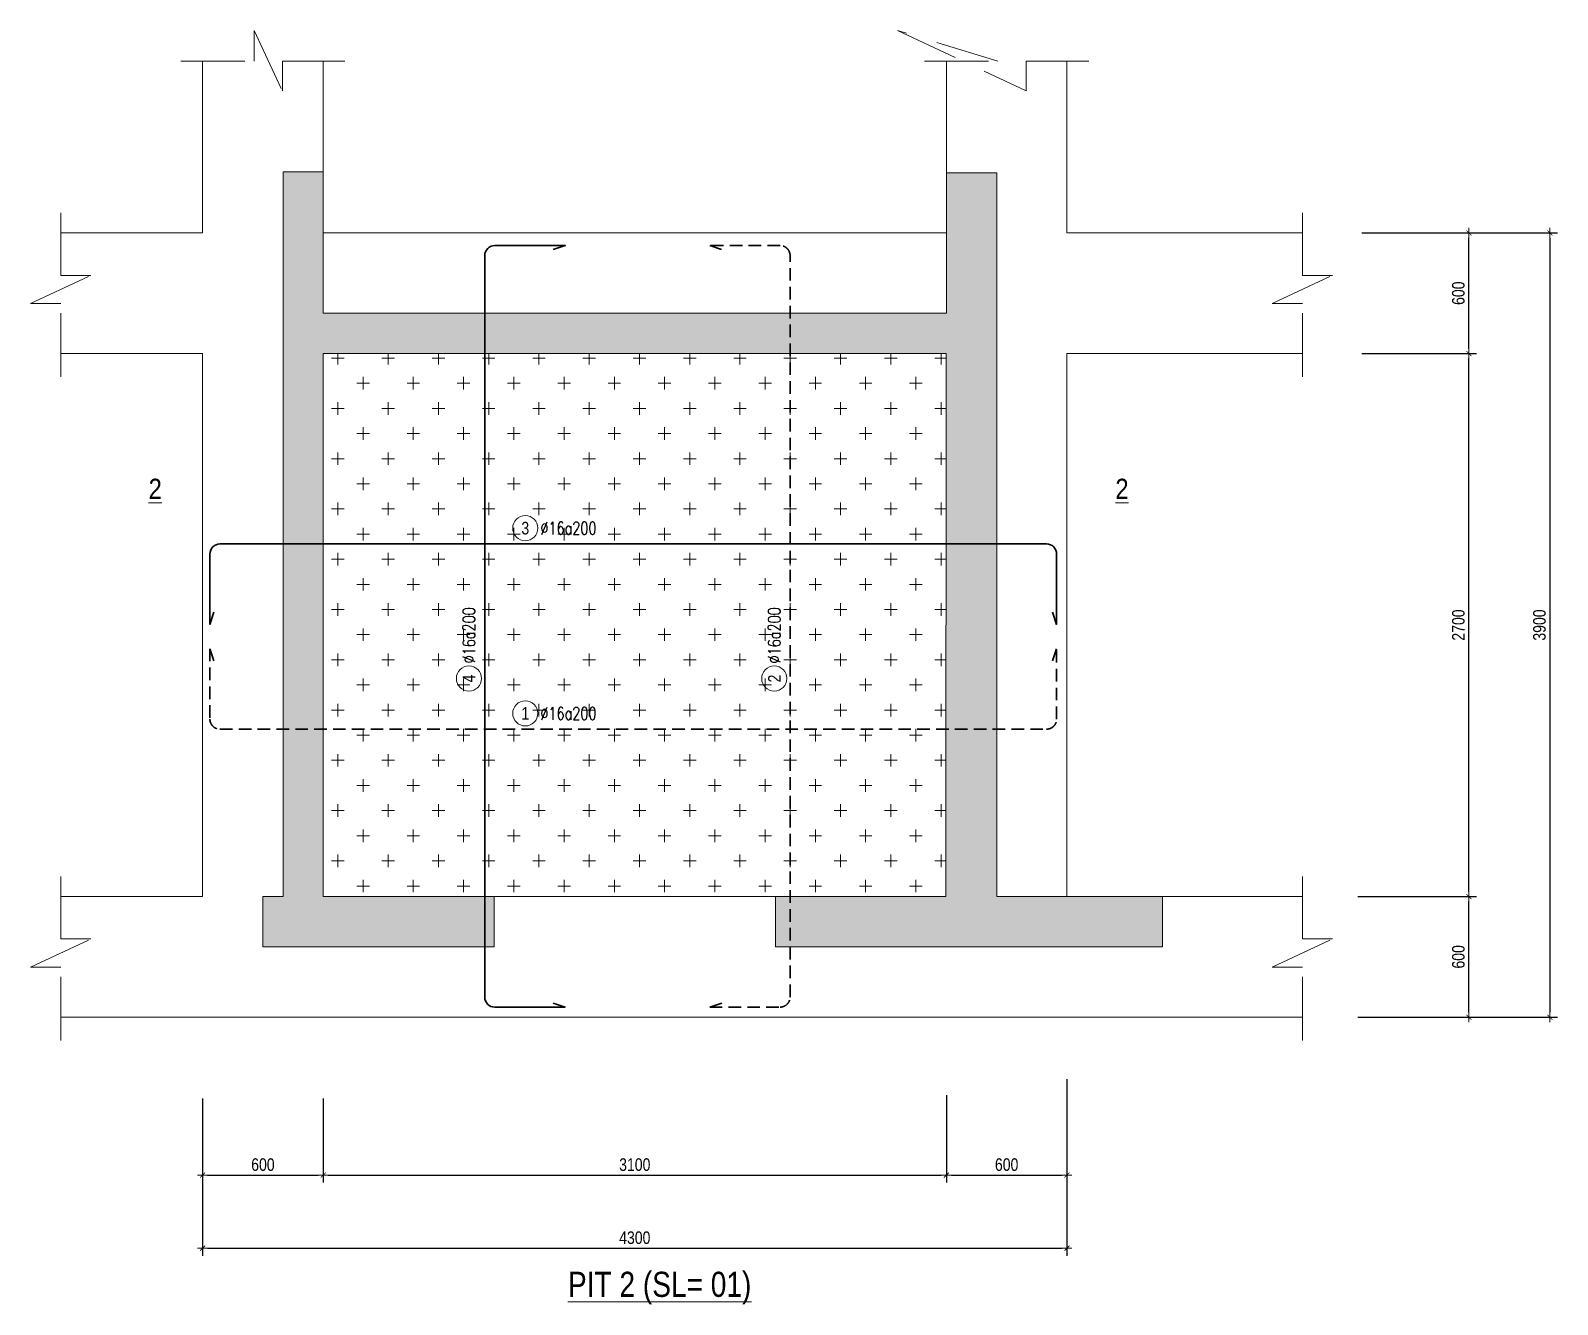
# Model space of a CAD drawing. Header units: millimetres. Extents: x -134772 to 84392, y -129535 to 67259.
# Drawn here: x 10252 to 17848, y 7825 to 14160 of the extents above; entities that cross this region are included whole.
import ezdxf
from ezdxf.enums import TextEntityAlignment as Align

# ---------------------------------------------------------------- set-up
doc = ezdxf.new("R2010")
doc.units = ezdxf.units.MM
doc.header["$MEASUREMENT"] = 0
doc.linetypes.add('DASHED2', pattern=[0.375, 0.25, -0.125])
doc.linetypes.add('HIDDEN2', pattern=[4.7625, 3.175, -1.5875])
doc.layers.get('Defpoints').update_dxf_attribs({"color": 252})
for name, color, linetype, lineweight in [('$0$NDC_S_THIN LINE', 7, 'Continuous', 20), ('NDC_S_CONTINUOUS', 3, 'Continuous', 20), ('NDC_S_DIM', 1, 'Continuous', 9), ('NDC_S_HATCH MATERIAL', 8, 'Continuous', 13), ('NDC_S_HIDDEN', 8, 'HIDDEN2', 13), ('NDC_S_REBAR', 4, 'Continuous', 35), ('NDC_S_SLAB', 2, 'Continuous', 18), ('NDC_S_VN TEXT', 7, 'Continuous', 9), ('NDC_S_VN TITLE', 6, 'Continuous', 9)]:
    doc.layers.add(name, color=color, linetype=linetype, lineweight=lineweight)
doc.styles.add('ARIAL', font='arial.ttf', dxfattribs={"width": 0.8})
doc.styles.add('NDC_ARIAL', font='arial.ttf', dxfattribs={"width": 0.8})
doc.styles.add('NDC_ROMANS', font='romans.shx', dxfattribs={"width": 0.8})
doc.dimstyles.new('NDC_1-25', dxfattribs={"dimscale": 25, "dimtxt": 2.5, "dimasz": 1, "dimexe": 1.5, "dimexo": 0, "dimgap": 0.8, "dimtad": 1, "dimdec": 0, "dimdsep": 46, "dimtxsty": 'NDC_ARIAL', "dimblk": 'DIMMARK', "dimcen": 49999.938995, "dimdle": 1.5, "dimclrd": 1, "dimclre": 1, "dimclrt": 3, "dimadec": 0, "dimazin": 0, "dimtfac": 1, "dimtdec": 0, "dimtix": 1, "dimtmove": 2, "dimatfit": 3, "dimfxl": 1, "dimarcsym": 0})

# ---------------------------------------------------------------- blocks, each defined once
blk = doc.blocks.new('DIMMARK')
at = {"layer": 'NDC_S_DIM', "color": 1}
blk.add_line((-1.5, 0), (1, 0), dxfattribs=at)
at = {"layer": 'NDC_S_DIM', "color": 2, "const_width": 0.15}
blk.add_lwpolyline([(-0.5, -0.5), (0.5, 0.5)], dxfattribs=at)
blk = doc.blocks.new('*D479')
at = {"layer": 'Defpoints', "color": 0, "transparency": 16777216}
for p in [(11108.2, 8848.8), (11708.2, 8848.8), (11708.2, 8468.1)]:
    blk.add_point(p, dxfattribs=at)
at = {"layer": 'NDC_S_DIM', "color": 1, "lineweight": -2, "transparency": 16777216}
for p, q in [((11108.2, 8848.8), (11108.2, 8430.6)), ((11708.2, 8848.8), (11708.2, 8430.6)), ((11133.2, 8468.1), (11683.2, 8468.1))]:
    blk.add_line(p, q, dxfattribs=at)
at = {"layer": 'NDC_S_DIM', "color": 1, "lineweight": -2, "transparency": 16777216, "xscale": 25, "yscale": 25, "zscale": 25, "rotation": 180}
blk.add_blockref('DIMMARK', (11108.2, 8468.1), dxfattribs=at)
at = {"layer": 'NDC_S_DIM', "color": 1, "lineweight": -2, "transparency": 16777216, "xscale": 25, "yscale": 25, "zscale": 25}
blk.add_blockref('DIMMARK', (11708.2, 8468.1), dxfattribs=at)
at = {"layer": 'NDC_S_DIM', "color": 3, "transparency": 16777216, "insert": (11408.2, 8520), "char_height": 62.5, "attachment_point": 5, "style": 'NDC_ARIAL'}
blk.add_mtext('600', dxfattribs=at)
blk = doc.blocks.new('*D480')
at = {"layer": 'Defpoints', "color": 0, "transparency": 16777216}
for p in [(11708.2, 8848.8), (14807.9, 8866), (14807.9, 8468.1)]:
    blk.add_point(p, dxfattribs=at)
at = {"layer": 'NDC_S_DIM', "color": 1, "lineweight": -2, "transparency": 16777216}
for p, q in [((11708.2, 8848.8), (11708.2, 8430.6)), ((14807.9, 8866), (14807.9, 8430.6)), ((11733.2, 8468.1), (14782.9, 8468.1))]:
    blk.add_line(p, q, dxfattribs=at)
at = {"layer": 'NDC_S_DIM', "color": 1, "lineweight": -2, "transparency": 16777216, "xscale": 25, "yscale": 25, "zscale": 25, "rotation": 180}
blk.add_blockref('DIMMARK', (11708.2, 8468.1), dxfattribs=at)
at = {"layer": 'NDC_S_DIM', "color": 1, "lineweight": -2, "transparency": 16777216, "xscale": 25, "yscale": 25, "zscale": 25}
blk.add_blockref('DIMMARK', (14807.9, 8468.1), dxfattribs=at)
at = {"layer": 'NDC_S_DIM', "color": 3, "transparency": 16777216, "insert": (13258, 8520), "char_height": 62.5, "attachment_point": 5, "style": 'NDC_ARIAL'}
blk.add_mtext('3100', dxfattribs=at)
blk = doc.blocks.new('*D481')
at = {"layer": 'Defpoints', "color": 0, "transparency": 16777216}
for p in [(15407.9, 8946), (14807.9, 8866), (15407.9, 8468.1)]:
    blk.add_point(p, dxfattribs=at)
at = {"layer": 'NDC_S_DIM', "color": 1, "lineweight": -2, "transparency": 16777216}
for p, q in [((15407.9, 8946), (15407.9, 8430.6)), ((14807.9, 8866), (14807.9, 8430.6)), ((14832.9, 8468.1), (15382.9, 8468.1))]:
    blk.add_line(p, q, dxfattribs=at)
at = {"layer": 'NDC_S_DIM', "color": 1, "lineweight": -2, "transparency": 16777216, "xscale": 25, "yscale": 25, "zscale": 25, "rotation": 180}
blk.add_blockref('DIMMARK', (14807.9, 8468.1), dxfattribs=at)
at = {"layer": 'NDC_S_DIM', "color": 1, "lineweight": -2, "transparency": 16777216, "xscale": 25, "yscale": 25, "zscale": 25}
blk.add_blockref('DIMMARK', (15407.9, 8468.1), dxfattribs=at)
at = {"layer": 'NDC_S_DIM', "color": 3, "transparency": 16777216, "insert": (15107.9, 8520), "char_height": 62.5, "attachment_point": 5, "style": 'NDC_ARIAL'}
blk.add_mtext('600', dxfattribs=at)
blk = doc.blocks.new('*D482')
at = {"layer": 'Defpoints', "color": 0, "transparency": 16777216}
for p in [(15407.9, 8946), (11108.2, 8848.8), (15407.9, 8104.7)]:
    blk.add_point(p, dxfattribs=at)
at = {"layer": 'NDC_S_DIM', "color": 1, "lineweight": -2, "transparency": 16777216}
for p, q in [((15407.9, 8946), (15407.9, 8067.2)), ((11108.2, 8848.8), (11108.2, 8067.2)), ((11133.2, 8104.7), (15382.9, 8104.7))]:
    blk.add_line(p, q, dxfattribs=at)
at = {"layer": 'NDC_S_DIM', "color": 1, "lineweight": -2, "transparency": 16777216, "xscale": 25, "yscale": 25, "zscale": 25, "rotation": 180}
blk.add_blockref('DIMMARK', (11108.2, 8104.7), dxfattribs=at)
at = {"layer": 'NDC_S_DIM', "color": 1, "lineweight": -2, "transparency": 16777216, "xscale": 25, "yscale": 25, "zscale": 25}
blk.add_blockref('DIMMARK', (15407.9, 8104.7), dxfattribs=at)
at = {"layer": 'NDC_S_DIM', "color": 3, "transparency": 16777216, "insert": (13258, 8156.6), "char_height": 62.5, "attachment_point": 5, "style": 'NDC_ARIAL'}
blk.add_mtext('4300', dxfattribs=at)
blk = doc.blocks.new('*D483')
at = {"layer": 'Defpoints', "color": 0, "transparency": 16777216}
for p in [(16854, 9853.4), (17407, 9853.4), (16854, 9253.4)]:
    blk.add_point(p, dxfattribs=at)
at = {"layer": 'NDC_S_DIM', "color": 1, "lineweight": -2, "transparency": 16777216}
for p, q in [((16854, 9853.4), (17444.5, 9853.4)), ((17407, 9278.4), (17407, 9828.4)), ((16854, 9253.4), (17444.5, 9253.4))]:
    blk.add_line(p, q, dxfattribs=at)
at = {"layer": 'NDC_S_DIM', "color": 1, "lineweight": -2, "transparency": 16777216, "xscale": 25, "yscale": 25, "zscale": 25}
for p, rotation in [((17407, 9853.4), 90), ((17407, 9253.4), 270)]:
    blk.add_blockref('DIMMARK', p, dxfattribs=dict(at, rotation=rotation))
at = {"layer": 'NDC_S_DIM', "color": 3, "transparency": 16777216, "insert": (17355.1, 9553.4), "char_height": 62.5, "attachment_point": 5, "rotation": 90, "style": 'NDC_ARIAL'}
blk.add_mtext('600', dxfattribs=at)
blk = doc.blocks.new('*D484')
at = {"layer": 'Defpoints', "color": 0, "transparency": 16777216}
for p in [(16875.4, 12553.4), (17407, 12553.4), (16854, 9853.4)]:
    blk.add_point(p, dxfattribs=at)
at = {"layer": 'NDC_S_DIM', "color": 1, "lineweight": -2, "transparency": 16777216}
for p, q in [((16875.4, 12553.4), (17444.5, 12553.4)), ((17407, 9878.4), (17407, 12528.4)), ((16854, 9853.4), (17444.5, 9853.4))]:
    blk.add_line(p, q, dxfattribs=at)
at = {"layer": 'NDC_S_DIM', "color": 1, "lineweight": -2, "transparency": 16777216, "xscale": 25, "yscale": 25, "zscale": 25}
for p, rotation in [((17407, 12553.4), 90), ((17407, 9853.4), 270)]:
    blk.add_blockref('DIMMARK', p, dxfattribs=dict(at, rotation=rotation))
at = {"layer": 'NDC_S_DIM', "color": 3, "transparency": 16777216, "insert": (17355.1, 11203.4), "char_height": 62.5, "attachment_point": 5, "rotation": 90, "style": 'NDC_ARIAL'}
blk.add_mtext('2700', dxfattribs=at)
blk = doc.blocks.new('*D485')
at = {"layer": 'Defpoints', "color": 0, "transparency": 16777216}
for p in [(16875.4, 13153.4), (17407, 13153.4), (16875.4, 12553.4)]:
    blk.add_point(p, dxfattribs=at)
at = {"layer": 'NDC_S_DIM', "color": 1, "lineweight": -2, "transparency": 16777216}
for p, q in [((16875.4, 13153.4), (17444.5, 13153.4)), ((17407, 12578.4), (17407, 13128.4)), ((16875.4, 12553.4), (17444.5, 12553.4))]:
    blk.add_line(p, q, dxfattribs=at)
at = {"layer": 'NDC_S_DIM', "color": 1, "lineweight": -2, "transparency": 16777216, "xscale": 25, "yscale": 25, "zscale": 25}
for p, rotation in [((17407, 13153.4), 90), ((17407, 12553.4), 270)]:
    blk.add_blockref('DIMMARK', p, dxfattribs=dict(at, rotation=rotation))
at = {"layer": 'NDC_S_DIM', "color": 3, "transparency": 16777216, "insert": (17355.1, 12853.4), "char_height": 62.5, "attachment_point": 5, "rotation": 90, "style": 'NDC_ARIAL'}
blk.add_mtext('600', dxfattribs=at)
blk = doc.blocks.new('*D486')
at = {"layer": 'Defpoints', "color": 0, "transparency": 16777216}
for p in [(16875.4, 13153.4), (16854, 9253.4), (17810.3, 9253.4)]:
    blk.add_point(p, dxfattribs=at)
at = {"layer": 'NDC_S_DIM', "color": 1, "lineweight": -2, "transparency": 16777216}
for p, q in [((16875.4, 13153.4), (17847.8, 13153.4)), ((17810.3, 13128.4), (17810.3, 9278.4)), ((16854, 9253.4), (17847.8, 9253.4))]:
    blk.add_line(p, q, dxfattribs=at)
at = {"layer": 'NDC_S_DIM', "color": 1, "lineweight": -2, "transparency": 16777216, "xscale": 25, "yscale": 25, "zscale": 25}
for p, rotation in [((17810.3, 13153.4), 90), ((17810.3, 9253.4), 270)]:
    blk.add_blockref('DIMMARK', p, dxfattribs=dict(at, rotation=rotation))
at = {"layer": 'NDC_S_DIM', "color": 3, "transparency": 16777216, "insert": (17758.4, 11203.4), "char_height": 62.5, "attachment_point": 5, "rotation": 90, "style": 'NDC_ARIAL'}
blk.add_mtext('3900', dxfattribs=at)
blk = doc.blocks.new('kata_block_TD')
at = {"color": 6, "linetype": 'ByBlock', "lineweight": -2, "style": 'ARIAL', "width": 0.8}
blk.add_attdef('SECTDET2', text='', height=5, dxfattribs=at).set_placement((0, 7.97), align=Align.CENTER)
at = {"color": 0, "linetype": 'ByBlock', "lineweight": -2, "style": 'ARIAL', "width": 0.8}
blk.add_attdef('SECTDET1', text='', height=5, dxfattribs=at).set_placement((0, 1.47), align=Align.CENTER)
at = {"color": 3, "lineweight": 25, "style": 'ARIAL', "width": 0.8}
blk.add_attdef('SSCALE', text='', height=2.5, dxfattribs=at).set_placement((0, -4), align=Align.CENTER)
blk = doc.blocks.new('*U631')
blk.add_circle((-2.5, 0), 2.5)
at = {"layer": 'NDC_S_VN TEXT', "color": 7, "style": 'ARIAL', "width": 0.8}
blk.add_attdef('SH2', text='', height=2.5, dxfattribs=at).set_placement((-2.5, 0), align=Align.MIDDLE)
at = {"layer": 'NDC_S_VN TEXT', "color": 3, "style": 'NDC_ROMANS', "width": 0.75}
blk.add_attdef('DKKC1', (0.5, -1.25), '', height=2.5, dxfattribs=at)

msp = doc.modelspace()

# ---------------------------------------------------------------- hatches: boundary and pattern name
at = {"layer": '$0$NDC_S_THIN LINE', "ltscale": 100}
h = msp.add_hatch(color=251, dxfattribs=at)
h.dxf.hatch_style = 1
h.paths.add_polyline_path([(15882.9, 9853.4), (15058.2, 9853.4), (15058.2, 13451.3), (14808.2, 13451.3), (14808.2, 12753.4), (11708.2, 12753.4), (11708.2, 13456.7), (11508.2, 13456.7), (11508.2, 9853.4), (11408.2, 9853.4), (11408.2, 9603.4), (12557.8, 9603.4), (12557.8, 9853.4), (11708.2, 9853.4), (11708.2, 12553.4), (14807, 12553.4), (14805.8, 9853.4), (13958.2, 9853.4), (13958.2, 9603.4), (15882.9, 9603.4)])
at = {"layer": 'NDC_S_HATCH MATERIAL'}
h = msp.add_hatch(dxfattribs=at)
h.set_pattern_fill('CROSS', color=251, scale=500)
h.set_pattern_definition([(0, (0, 530.54), (125, 125), [62.5, -187.5]), (90, (31.25, 499.29), (-125, 125), [62.5, -187.5])])
h.paths.add_polyline_path([(14807, 12553.4), (11708.2, 12553.4), (11708.2, 9853.4), (12415.8, 9853.4), (13598.2, 9853.4), (14805.8, 9853.4)])

# ---------------------------------------------------------------- linework, layer by layer
at = {"layer": 'NDC_S_CONTINUOUS'}
for p, q in [((11108.2, 13153.4), (11108.2, 14008)), ((11708.2, 13456.7), (11708.2, 14008)), ((14808.2, 13451.3), (14808.2, 14008)), ((15406.4, 13153.4), (15406.4, 14008)), ((11108.2, 13153.4), (10403.7, 13153.4)), ((14808.2, 13153.4), (11708.2, 13153.4)), ((16579.6, 13153.4), (15406.4, 13153.4)), ((16579.6, 13153.4), (15406.4, 13153.4)), ((11108.2, 12553.4), (10403.7, 12553.4)), ((11108.2, 9853.4), (11108.2, 12553.4)), ((15406.4, 9853.4), (15406.4, 12553.4)), ((16579.6, 12553.4), (15406.4, 12553.4)), ((15406.4, 12553.4), (16579.6, 12553.4)), ((10403.7, 9853.4), (11108.2, 9853.4)), ((12417.8, 9853.4), (13958.2, 9853.4)), ((15406.4, 9853.4), (16579.6, 9853.4)), ((10403.7, 9253.4), (16579.6, 9253.4))]:
    msp.add_line(p, q, dxfattribs=at)
at = {"layer": 'NDC_S_HIDDEN', "ltscale": 100}
for p, q in [((11364.7, 14008), (11364.7, 14159.5)), ((11364.7, 14159.5), (11505.3, 13859.2)), ((15064.7, 14008), (14564.7, 14159.5)), ((14564.7, 14159.5), (15205.3, 13859.2)), ((11000, 14008), (11364.7, 14008)), ((11816.4, 14008), (11505.3, 14008)), ((11505.3, 14008), (11505.3, 13859.2)), ((14700, 14008), (15064.7, 14008)), ((15516.4, 14008), (15205.3, 14008)), ((15205.3, 14008), (15205.3, 13859.2)), ((10403.7, 13253.4), (10403.7, 12942.3)), ((16579.6, 13253.4), (16579.6, 12942.3)), ((10252.2, 12801.8), (10552.5, 12942.3)), ((10403.7, 12942.3), (10552.5, 12942.3)), ((16428.1, 12801.8), (16728.3, 12942.3)), ((16579.6, 12942.3), (16728.3, 12942.3)), ((10403.7, 12801.8), (10252.2, 12801.8)), ((10403.7, 12437), (10403.7, 12801.8)), ((16579.6, 12801.8), (16428.1, 12801.8)), ((16579.6, 12437), (16579.6, 12801.8)), ((10403.7, 9953.4), (10403.7, 9642.3)), ((16579.6, 9953.4), (16579.6, 9642.3)), ((10252.2, 9501.8), (10552.5, 9642.3)), ((10403.7, 9642.3), (10552.5, 9642.3)), ((16428.1, 9501.8), (16728.3, 9642.3)), ((16579.6, 9642.3), (16728.3, 9642.3)), ((10403.7, 9501.8), (10252.2, 9501.8)), ((10403.7, 9137), (10403.7, 9501.8)), ((16579.6, 9501.8), (16428.1, 9501.8)), ((16579.6, 9137), (16579.6, 9501.8))]:
    msp.add_line(p, q, dxfattribs=at)
at = {"layer": 'NDC_S_REBAR', "ltscale": 250}
for points in [[(12851.3, 9323.4), (12911.3, 9303.4), (12561.3, 9303.4, -0.414214), (12511.3, 9353.4), (12511.9, 13040.4, -0.414214), (12561.9, 13090.4), (12911.9, 13090.4), (12851.9, 13070.4)], [(11164.5, 11266.7), (11144.5, 11206.7), (11144.5, 11556.7, -0.414214), (11194.5, 11606.7), (15306.4, 11606.7, -0.414214), (15356.4, 11556.7), (15356.4, 11206.7), (15336.4, 11266.7)]]:
    msp.add_lwpolyline(points, format="xyb", dxfattribs=at)
at = {"layer": 'NDC_S_REBAR', "linetype": 'DASHED2', "ltscale": 250}
for points in [[(13690.6, 9323.4), (13630.6, 9303.4), (13980.6, 9303.4, 0.414214), (14030.6, 9353.4), (14030.6, 13040.4, 0.414214), (13980.6, 13090.4), (13630.6, 13090.4), (13690.6, 13070.4)], [(11164.5, 11025.5), (11144.5, 11085.5), (11144.5, 10735.5, 0.414214), (11194.5, 10685.5), (15306.4, 10685.5, 0.414214), (15356.4, 10735.5), (15356.4, 11085.5), (15336.4, 11025.5)]]:
    msp.add_lwpolyline(points, format="xyb", dxfattribs=at)
at = {"layer": 'NDC_S_SLAB', "ltscale": 100}
msp.add_line((15406.4, 9853.4), (16579.6, 9853.4), dxfattribs=at)
msp.add_lwpolyline([(12557.8, 9603.4), (11408.2, 9603.4), (11408.2, 9853.4), (11508.2, 9853.4), (11508.2, 13456.7), (11708.2, 13456.7), (11708.2, 12753.4), (14808.2, 12753.4), (14808.2, 13451.3), (15058.2, 13451.3), (15058.2, 9853.4), (15882.9, 9853.4), (15882.9, 9603.4), (13958.2, 9603.4), (13958.2, 9853.4), (14805.8, 9853.4), (14807, 12553.4), (11708.2, 12553.4), (11708.2, 9853.4), (12557.8, 9853.4)], close=True, dxfattribs=at)

# ---------------------------------------------------------------- block references
at = {"layer": 'NDC_S_DIM', "ltscale": 0.005, "xscale": 25, "yscale": 25, "zscale": 25}
for p, values in [((12775.9, 11685.3), {'SH2': '3', 'DKKC1': '%%C16a200'}), ((12775.9, 10764), {'SH2': '1', 'DKKC1': '%%C16a200'})]:
    msp.add_blockref('*U631', p, dxfattribs=at).add_auto_attribs(values)
at = {"layer": 'NDC_S_DIM', "ltscale": 0.005, "xscale": 25, "yscale": 25, "zscale": 25, "rotation": 90}
for p, values in [((12433.1, 11000.1), {'SH2': '4', 'DKKC1': '%%C16a200'}), ((13952, 10999.9), {'SH2': '2', 'DKKC1': '%%C16a200'})]:
    msp.add_blockref('*U631', p, dxfattribs=at).add_auto_attribs(values)
at = {"layer": 'NDC_S_VN TEXT', "ltscale": 0.005}
ref = msp.add_blockref('kata_block_TD', (13381.7, 7825.9), dxfattribs=dict(at, xscale=25, yscale=25, zscale=25))
ref.add_attrib('SECTDET1', '%%uPIT 2 (SL= 01)', dxfattribs={"layer": '0', "color": 0, "linetype": 'ByBlock', "lineweight": -2, "height": 125, "style": 'ARIAL', "width": 0.8}).set_placement((13381.7, 7862.6), align=Align.CENTER)

# ---------------------------------------------------------------- texts
at = {"layer": 'NDC_S_VN TITLE', "style": 'NDC_ARIAL', "width": 0.85}
for p in [(10872.4, 11880.9), (15681.6, 11880.9)]:
    msp.add_text('%%U2', height=100, dxfattribs=at).set_placement(p, align=Align.MIDDLE_CENTER)

# ---------------------------------------------------------------- dimensions: what is measured, and where the dimension line sits
at = {"layer": 'NDC_S_DIM'}
for base, p1, p2, picture, middle in [((17810.3, 9253.4), (16875.4, 13153.4), (16854, 9253.4), '*D486', (17758.4, 11203.4)), ((17407, 13153.4), (16875.4, 12553.4), (16875.4, 13153.4), '*D485', (17355.1, 12853.4)), ((17407, 12553.4), (16854, 9853.4), (16875.4, 12553.4), '*D484', (17355.1, 11203.4)), ((17407, 9853.4), (16854, 9253.4), (16854, 9853.4), '*D483', (17355.1, 9553.4))]:
    dim = msp.add_linear_dim(base=base, p1=p1, p2=p2, angle=90, dimstyle='NDC_1-25', dxfattribs=at)
    dim.commit()
    dim.dimension.update_dxf_attribs({"geometry": picture, "text_midpoint": middle})
for base, p1, p2, picture, middle in [((15407.9, 8104.7), (11108.2, 8848.8), (15407.9, 8946), '*D482', (13258, 8156.6)), ((15407.9, 8468.1), (14807.9, 8866), (15407.9, 8946), '*D481', (15107.9, 8520)), ((11708.2, 8468.1), (11108.2, 8848.8), (11708.2, 8848.8), '*D479', (11408.2, 8520)), ((14807.9, 8468.1), (11708.2, 8848.8), (14807.9, 8866), '*D480', (13258, 8520))]:
    dim = msp.add_linear_dim(base=base, p1=p1, p2=p2, dimstyle='NDC_1-25', dxfattribs=at)
    dim.commit()
    dim.dimension.update_dxf_attribs({"geometry": picture, "text_midpoint": middle})

doc.saveas('drawing.dxf')
